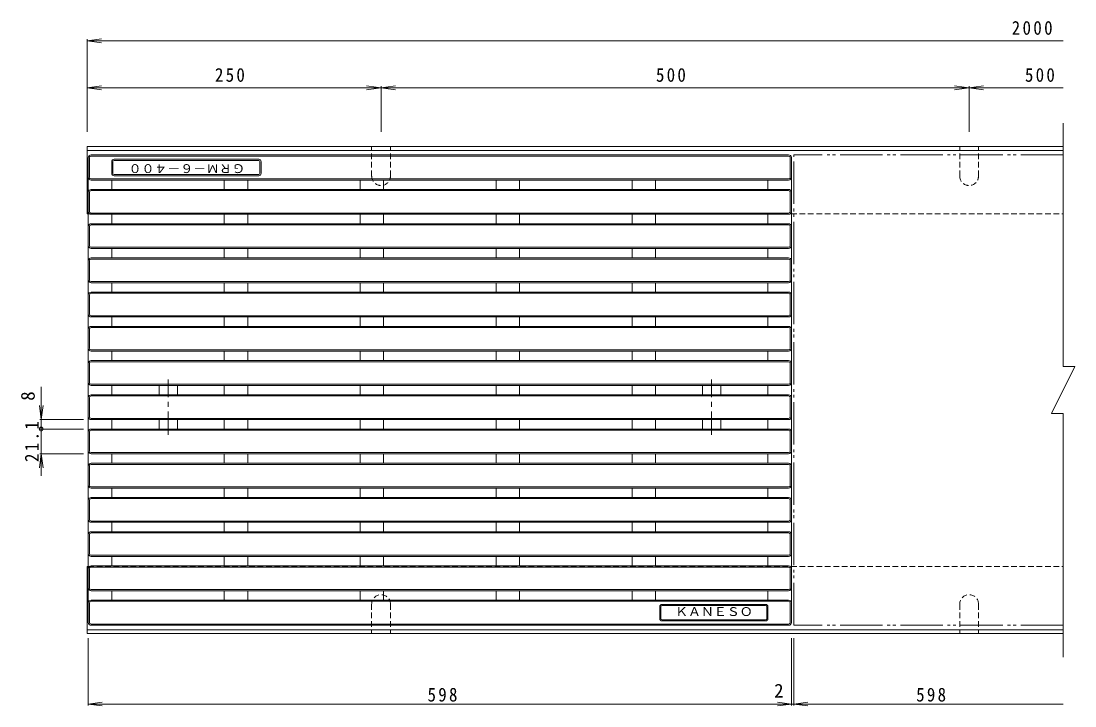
# Model space of a CAD drawing. Units: millimetres, scale not verified. Extents: x -762 to 740, y -549 to 505.
# Drawn here: x -762 to 134, y -125 to 457 of the extents above; entities that cross this region are included whole.
import ezdxf
from ezdxf.enums import TextEntityAlignment as Align

# ---------------------------------------------------------------- set-up
doc = ezdxf.new("R2010")
doc.units = ezdxf.units.MM
doc.header["$LTSCALE"] = 4
doc.header["$PDMODE"] = 32
doc.header["$PDSIZE"] = 3.2
for name, pattern in [('CHAIN1', [8, 5, -1, 1, -1]), ('DASHED1', [1.8, 1.2, -0.6]), ('DOUBLE_CHAIN2', [12.8, 9, -1, 0.6, -0.6, 0.6, -1])]:
    doc.linetypes.add(name, pattern=pattern)
for name, color, linetype, lineweight in [('0-0_0', 3, 'Continuous', 9), ('0-1', 2, 'Continuous', 9), ('0-4', 7, 'Continuous', 9), ('0-F', 7, 'Continuous', 9)]:
    doc.layers.add(name, color=color, linetype=linetype, lineweight=lineweight)
doc.styles.add('ＭＳ ゴシック', font='')
doc.styles.get('ＭＳ ゴシック').set_extended_font_data('MS Gothic')

msp = doc.modelspace()

# ---------------------------------------------------------------- linework, layer by layer
at = {"layer": '0-0_0'}
for p, q in [((-705.087, -54.078), (-705.087, 340.922)), ((-704.087, 324.522), (-704.087, 340.922)), ((-702.587, 343.422), (-109.587, 343.422)), ((-702.587, 342.422), (-109.587, 342.422)), ((-108.087, 324.522), (-108.087, 340.922)), ((-107.087, -54.078), (-107.087, 340.922)), ((-685.087, 327.722), (-685.087, 337.722)), ((-684.087, 327.722), (-684.087, 337.722)), ((-683.087, 339.722), (-560.087, 339.722)), ((-683.087, 338.722), (-560.087, 338.722)), ((-559.087, 327.722), (-559.087, 337.722)), ((-558.087, 327.722), (-558.087, 337.722)), ((-702.587, 323.022), (-109.587, 323.022)), ((-683.087, 326.722), (-560.087, 326.722)), ((-683.087, 325.722), (-560.087, 325.722)), ((-702.587, 322.022), (-109.587, 322.022)), ((-702.587, 314.022), (-109.587, 314.022)), ((-685.087, 314.022), (-685.087, 322.022)), ((-589.487, 314.022), (-589.487, 322.022)), ((-569.487, 314.022), (-569.487, 322.022)), ((-473.887, 314.022), (-473.887, 322.022)), ((-453.887, 314.022), (-453.887, 322.022)), ((-358.287, 314.022), (-358.287, 322.022)), ((-338.287, 314.022), (-338.287, 322.022)), ((-242.687, 314.022), (-242.687, 322.022)), ((-222.687, 314.022), (-222.687, 322.022)), ((-127.087, 314.022), (-127.087, 322.022)), ((-704.087, 295.422), (-704.087, 311.522)), ((-702.587, 313.022), (-109.587, 313.022)), ((-108.087, 295.422), (-108.087, 311.522)), ((-702.587, 293.922), (-109.587, 293.922)), ((-702.587, 292.922), (-109.587, 292.922)), ((-685.087, 284.922), (-685.087, 292.922)), ((-589.487, 284.922), (-589.487, 292.922)), ((-569.487, 284.922), (-569.487, 292.922)), ((-473.887, 284.922), (-473.887, 292.922)), ((-453.887, 284.922), (-453.887, 292.922)), ((-358.287, 284.922), (-358.287, 292.922)), ((-338.287, 284.922), (-338.287, 292.922)), ((-242.687, 284.922), (-242.687, 292.922)), ((-222.687, 284.922), (-222.687, 292.922)), ((-127.087, 284.922), (-127.087, 292.922)), ((-704.087, 266.322), (-704.087, 282.422)), ((-702.587, 284.922), (-109.587, 284.922)), ((-702.587, 283.922), (-109.587, 283.922)), ((-108.087, 266.322), (-108.087, 282.422)), ((-702.587, 264.822), (-109.587, 264.822)), ((-702.587, 263.822), (-109.587, 263.822)), ((-685.087, 255.822), (-685.087, 263.822)), ((-589.487, 255.822), (-589.487, 263.822)), ((-569.487, 255.822), (-569.487, 263.822)), ((-473.887, 255.822), (-473.887, 263.822)), ((-453.887, 255.822), (-453.887, 263.822)), ((-358.287, 255.822), (-358.287, 263.822)), ((-338.287, 255.822), (-338.287, 263.822)), ((-242.687, 255.822), (-242.687, 263.822)), ((-222.687, 255.822), (-222.687, 263.822)), ((-127.087, 255.822), (-127.087, 263.822)), ((-704.087, 237.222), (-704.087, 253.322)), ((-702.587, 255.822), (-109.587, 255.822)), ((-702.587, 254.822), (-109.587, 254.822)), ((-108.087, 237.222), (-108.087, 253.322)), ((-702.587, 235.722), (-109.587, 235.722)), ((-702.587, 234.722), (-109.587, 234.722)), ((-685.087, 226.722), (-685.087, 234.722)), ((-589.487, 226.722), (-589.487, 234.722)), ((-569.487, 226.722), (-569.487, 234.722)), ((-473.887, 226.722), (-473.887, 234.722)), ((-453.887, 226.722), (-453.887, 234.722)), ((-358.287, 226.722), (-358.287, 234.722)), ((-338.287, 226.722), (-338.287, 234.722)), ((-242.687, 226.722), (-242.687, 234.722)), ((-222.687, 226.722), (-222.687, 234.722)), ((-127.087, 226.722), (-127.087, 234.722)), ((-704.087, 208.122), (-704.087, 224.222)), ((-702.587, 226.722), (-109.587, 226.722)), ((-702.587, 225.722), (-109.587, 225.722)), ((-108.087, 208.122), (-108.087, 224.222)), ((-702.587, 206.622), (-109.587, 206.622)), ((-702.587, 205.622), (-109.587, 205.622)), ((-702.587, 197.622), (-109.587, 197.622)), ((-685.087, 197.622), (-685.087, 205.622)), ((-589.487, 197.622), (-589.487, 205.622)), ((-569.487, 197.622), (-569.487, 205.622)), ((-473.887, 197.622), (-473.887, 205.622)), ((-453.887, 197.622), (-453.887, 205.622)), ((-358.287, 197.622), (-358.287, 205.622)), ((-338.287, 197.622), (-338.287, 205.622)), ((-242.687, 197.622), (-242.687, 205.622)), ((-222.687, 197.622), (-222.687, 205.622)), ((-127.087, 197.622), (-127.087, 205.622)), ((-704.087, 179.022), (-704.087, 195.122)), ((-702.587, 196.622), (-109.587, 196.622)), ((-108.087, 179.022), (-108.087, 195.122)), ((-702.587, 177.522), (-109.587, 177.522)), ((-702.587, 176.522), (-109.587, 176.522)), ((-685.087, 168.522), (-685.087, 176.522)), ((-589.487, 168.522), (-589.487, 176.522)), ((-569.487, 168.522), (-569.487, 176.522)), ((-473.887, 168.522), (-473.887, 176.522)), ((-453.887, 168.522), (-453.887, 176.522)), ((-358.287, 168.522), (-358.287, 176.522)), ((-338.287, 168.522), (-338.287, 176.522)), ((-242.687, 168.522), (-242.687, 176.522)), ((-222.687, 168.522), (-222.687, 176.522)), ((-127.087, 168.522), (-127.087, 176.522)), ((-704.087, 149.922), (-704.087, 166.022)), ((-702.587, 168.522), (-109.587, 168.522)), ((-702.587, 167.522), (-109.587, 167.522)), ((-108.087, 149.922), (-108.087, 166.022)), ((-702.587, 148.422), (-109.587, 148.422)), ((-702.587, 147.422), (-109.587, 147.422)), ((-685.087, 139.422), (-685.087, 147.422)), ((-644.887, 139.422), (-644.887, 147.422)), ((-629.287, 139.422), (-629.287, 147.422)), ((-589.487, 139.422), (-589.487, 147.422)), ((-569.487, 139.422), (-569.487, 147.422)), ((-473.887, 139.422), (-473.887, 147.422)), ((-453.887, 139.422), (-453.887, 147.422)), ((-358.287, 139.422), (-358.287, 147.422)), ((-338.287, 139.422), (-338.287, 147.422)), ((-242.687, 139.422), (-242.687, 147.422)), ((-222.687, 139.422), (-222.687, 147.422)), ((-182.887, 139.422), (-182.887, 147.422)), ((-167.287, 139.422), (-167.287, 147.422)), ((-127.087, 139.422), (-127.087, 147.422)), ((-704.087, 136.922), (-704.087, 120.822)), ((-702.587, 139.422), (-109.587, 139.422)), ((-702.587, 138.422), (-109.587, 138.422)), ((-108.087, 136.922), (-108.087, 120.822)), ((-702.587, 119.322), (-109.587, 119.322)), ((-702.587, 118.322), (-109.587, 118.322)), ((-685.087, 118.322), (-685.087, 110.322)), ((-644.887, 110.322), (-644.887, 118.322)), ((-629.287, 110.322), (-629.287, 118.322)), ((-589.487, 118.322), (-589.487, 110.322)), ((-569.487, 118.322), (-569.487, 110.322)), ((-473.887, 118.322), (-473.887, 110.322)), ((-453.887, 118.322), (-453.887, 110.322)), ((-358.287, 118.322), (-358.287, 110.322)), ((-338.287, 118.322), (-338.287, 110.322)), ((-242.687, 118.322), (-242.687, 110.322)), ((-222.687, 118.322), (-222.687, 110.322)), ((-182.887, 110.322), (-182.887, 118.322)), ((-167.287, 110.322), (-167.287, 118.322)), ((-127.087, 118.322), (-127.087, 110.322)), ((-704.087, 107.822), (-704.087, 91.722)), ((-702.587, 110.322), (-109.587, 110.322)), ((-702.587, 109.322), (-109.587, 109.322)), ((-108.087, 107.822), (-108.087, 91.722)), ((-702.587, 90.222), (-109.587, 90.222)), ((-702.587, 89.222), (-109.587, 89.222)), ((-702.587, 81.222), (-109.587, 81.222)), ((-685.087, 89.222), (-685.087, 81.222)), ((-589.487, 89.222), (-589.487, 81.222)), ((-569.487, 89.222), (-569.487, 81.222)), ((-473.887, 89.222), (-473.887, 81.222)), ((-453.887, 89.222), (-453.887, 81.222)), ((-358.287, 89.222), (-358.287, 81.222)), ((-338.287, 89.222), (-338.287, 81.222)), ((-242.687, 89.222), (-242.687, 81.222)), ((-222.687, 89.222), (-222.687, 81.222)), ((-127.087, 89.222), (-127.087, 81.222)), ((-704.087, 78.722), (-704.087, 62.622)), ((-702.587, 80.222), (-109.587, 80.222)), ((-108.087, 78.722), (-108.087, 62.622)), ((-702.587, 61.122), (-109.587, 61.122)), ((-702.587, 60.122), (-109.587, 60.122)), ((-685.087, 60.122), (-685.087, 52.122)), ((-589.487, 60.122), (-589.487, 52.122)), ((-569.487, 60.122), (-569.487, 52.122)), ((-473.887, 60.122), (-473.887, 52.122)), ((-453.887, 60.122), (-453.887, 52.122)), ((-358.287, 60.122), (-358.287, 52.122)), ((-338.287, 60.122), (-338.287, 52.122)), ((-242.687, 60.122), (-242.687, 52.122)), ((-222.687, 60.122), (-222.687, 52.122)), ((-127.087, 60.122), (-127.087, 52.122)), ((-704.087, 49.622), (-704.087, 33.521)), ((-702.587, 52.122), (-109.587, 52.122)), ((-702.587, 51.122), (-109.587, 51.122)), ((-108.087, 49.622), (-108.087, 33.521)), ((-702.587, 32.022), (-109.587, 32.022)), ((-702.587, 31.022), (-109.587, 31.022)), ((-685.087, 31.022), (-685.087, 23.022)), ((-589.487, 31.022), (-589.487, 23.022)), ((-569.487, 31.022), (-569.487, 23.022)), ((-473.887, 31.022), (-473.887, 23.022)), ((-453.887, 31.022), (-453.887, 23.022)), ((-358.287, 31.022), (-358.287, 23.022)), ((-338.287, 31.022), (-338.287, 23.022)), ((-242.687, 31.022), (-242.687, 23.022)), ((-222.687, 31.022), (-222.687, 23.022)), ((-127.087, 31.022), (-127.087, 23.022)), ((-704.087, 20.522), (-704.087, 4.422)), ((-702.587, 23.022), (-109.587, 23.022)), ((-702.587, 22.022), (-109.587, 22.022)), ((-108.087, 20.522), (-108.087, 4.422)), ((-702.587, 2.922), (-109.587, 2.922)), ((-702.587, 1.922), (-109.587, 1.922)), ((-685.087, 1.922), (-685.087, -6.078)), ((-589.487, 1.922), (-589.487, -6.078)), ((-569.487, 1.922), (-569.487, -6.078)), ((-473.887, 1.922), (-473.887, -6.078)), ((-453.887, 1.922), (-453.887, -6.078)), ((-358.287, 1.922), (-358.287, -6.078)), ((-338.287, 1.922), (-338.287, -6.078)), ((-242.687, 1.922), (-242.687, -6.078)), ((-222.687, 1.922), (-222.687, -6.078)), ((-127.087, 1.922), (-127.087, -6.078)), ((-704.087, -8.578), (-704.087, -24.678)), ((-702.587, -6.078), (-109.587, -6.078)), ((-702.587, -7.078), (-109.587, -7.078)), ((-108.087, -8.578), (-108.087, -24.678)), ((-702.587, -26.178), (-109.587, -26.178)), ((-702.587, -27.178), (-109.587, -27.178)), ((-702.587, -35.178), (-109.587, -35.178)), ((-685.087, -27.178), (-685.087, -35.178)), ((-589.487, -27.178), (-589.487, -35.178)), ((-569.487, -27.178), (-569.487, -35.178)), ((-473.887, -27.178), (-473.887, -35.178)), ((-453.887, -27.178), (-453.887, -35.178)), ((-358.287, -27.178), (-358.287, -35.178)), ((-338.287, -27.178), (-338.287, -35.178)), ((-242.687, -27.178), (-242.687, -35.178)), ((-222.687, -27.178), (-222.687, -35.178)), ((-127.087, -27.178), (-127.087, -35.178)), ((-704.087, -37.678), (-704.087, -54.078)), ((-702.587, -36.178), (-109.587, -36.178)), ((-219.087, -40.878), (-219.087, -50.878)), ((-218.087, -40.878), (-218.087, -50.878)), ((-129.087, -38.878), (-217.087, -38.878)), ((-129.087, -39.878), (-217.087, -39.878)), ((-128.087, -40.878), (-128.087, -50.878)), ((-127.087, -40.878), (-127.087, -50.878)), ((-108.087, -37.678), (-108.087, -54.078)), ((-129.087, -51.878), (-217.087, -51.878)), ((-129.087, -52.878), (-217.087, -52.878)), ((-702.587, -55.578), (-109.587, -55.578)), ((-702.587, -56.578), (-109.587, -56.578))]:
    msp.add_line(p, q, dxfattribs=at)
at = {"layer": '0-0_0', "linetype": 'DOUBLE_CHAIN2'}
for p, q in [((-105.087, -56.578), (-105.087, 343.422)), ((123.913, 343.422), (-105.087, 343.422)), ((123.913, -56.578), (-105.087, -56.578))]:
    msp.add_line(p, q, dxfattribs=at)
at = {"layer": '0-0_0', "linetype": 'CHAIN1'}
for p, q in [((-637.087, 105.322), (-637.087, 152.422)), ((-175.087, 105.322), (-175.087, 152.422))]:
    msp.add_line(p, q, dxfattribs=at)
at = {"layer": '0-0_0'}
for centre, radius, start, end in [((-702.587, 340.922), 2.5, 90, 180), ((-702.587, 340.922), 1.5, 90, 180), ((-109.587, 340.922), 2.5, 7.01646, 90), ((-109.587, 340.922), 1.5, 7.01646, 90), ((-683.087, 337.722), 2, 90, 180), ((-683.087, 337.722), 1, 90, 180), ((-560.087, 337.722), 2, 0, 90), ((-560.087, 337.722), 1, 0, 90), ((-702.587, 324.522), 2.5, 180, 270), ((-702.587, 324.522), 1.5, 180, 270), ((-683.087, 327.722), 2, 180, 270), ((-683.087, 327.722), 1, 180, 270), ((-560.087, 327.722), 1, 270, 0), ((-560.087, 327.722), 2, 270, 0), ((-109.587, 324.522), 1.5, 270, 0), ((-109.587, 324.522), 2.5, 270, 0), ((-702.587, 311.522), 2.5, 90, 180), ((-109.587, 311.522), 2.5, 7.01646, 90), ((-702.587, 311.522), 1.5, 90, 180), ((-109.587, 311.522), 1.5, 7.01646, 90), ((-702.587, 295.422), 2.5, 180, 270), ((-702.587, 295.422), 1.5, 180, 270), ((-109.587, 295.422), 1.5, 270, 0), ((-109.587, 295.422), 2.5, 270, 0), ((-702.587, 282.422), 2.5, 90, 180), ((-702.587, 282.422), 1.5, 90, 180), ((-109.587, 282.422), 2.5, 7.01646, 90), ((-109.587, 282.422), 1.5, 7.01646, 90), ((-702.587, 266.322), 2.5, 180, 270), ((-702.587, 266.322), 1.5, 180, 270), ((-109.587, 266.322), 1.5, 270, 0), ((-109.587, 266.322), 2.5, 270, 0), ((-702.587, 253.322), 2.5, 90, 180), ((-702.587, 253.322), 1.5, 90, 180), ((-109.587, 253.322), 2.5, 7.01646, 90), ((-109.587, 253.322), 1.5, 7.01646, 90), ((-702.587, 237.222), 2.5, 180, 270), ((-702.587, 237.222), 1.5, 180, 270), ((-109.587, 237.222), 1.5, 270, 0), ((-109.587, 237.222), 2.5, 270, 0), ((-702.587, 224.222), 2.5, 90, 180), ((-702.587, 224.222), 1.5, 90, 180), ((-109.587, 224.222), 2.5, 7.01646, 90), ((-109.587, 224.222), 1.5, 7.01646, 90), ((-702.587, 208.122), 2.5, 180, 270), ((-702.587, 208.122), 1.5, 180, 270), ((-109.587, 208.122), 1.5, 270, 0), ((-109.587, 208.122), 2.5, 270, 0), ((-702.587, 195.122), 2.5, 90, 180), ((-109.587, 195.122), 2.5, 7.01646, 90), ((-702.587, 195.122), 1.5, 90, 180), ((-109.587, 195.122), 1.5, 7.01646, 90), ((-702.587, 179.022), 2.5, 180, 270), ((-702.587, 179.022), 1.5, 180, 270), ((-109.587, 179.022), 1.5, 270, 0), ((-109.587, 179.022), 2.5, 270, 0), ((-702.587, 166.022), 2.5, 90, 180), ((-702.587, 166.022), 1.5, 90, 180), ((-109.587, 166.022), 2.5, 7.01646, 90), ((-109.587, 166.022), 1.5, 7.01646, 90), ((-702.587, 149.922), 2.5, 180, 270), ((-702.587, 149.922), 1.5, 180, 270), ((-109.587, 149.922), 1.5, 270, 0), ((-109.587, 149.922), 2.5, 270, 0), ((-702.587, 136.922), 2.5, 90, 180), ((-702.587, 136.922), 1.5, 90, 180), ((-109.587, 136.922), 2.5, 1.40329, 90), ((-109.587, 136.922), 1.5, 1.40329, 90), ((-702.587, 120.822), 2.5, 180, 270), ((-702.587, 120.822), 1.5, 180, 270), ((-109.587, 120.822), 1.5, 270, 0), ((-109.587, 120.822), 2.5, 270, 0), ((-702.587, 107.822), 2.5, 90, 180), ((-702.587, 107.822), 1.5, 90, 180), ((-109.587, 107.822), 2.5, 1.40329, 90), ((-109.587, 107.822), 1.5, 1.40329, 90), ((-702.587, 91.722), 2.5, 180, 270), ((-702.587, 91.722), 1.5, 180, 270), ((-109.587, 91.722), 1.5, 270, 0), ((-109.587, 91.722), 2.5, 270, 0), ((-702.587, 78.722), 2.5, 90, 180), ((-109.587, 78.722), 2.5, 1.40329, 90), ((-702.587, 78.722), 1.5, 90, 180), ((-109.587, 78.722), 1.5, 1.40329, 90), ((-702.587, 62.622), 2.5, 180, 270), ((-702.587, 62.622), 1.5, 180, 270), ((-109.587, 62.622), 1.5, 270, 0), ((-109.587, 62.622), 2.5, 270, 0), ((-702.587, 49.622), 2.5, 90, 180), ((-702.587, 49.622), 1.5, 90, 180), ((-109.587, 49.622), 2.5, 1.40329, 90), ((-109.587, 49.622), 1.5, 1.40329, 90), ((-702.587, 33.521), 2.5, 180, 270), ((-702.587, 33.521), 1.5, 180, 270), ((-109.587, 33.521), 1.5, 270, 0), ((-109.587, 33.521), 2.5, 270, 0), ((-702.587, 20.522), 2.5, 90, 180), ((-702.587, 20.522), 1.5, 90, 180), ((-109.587, 20.522), 2.5, 1.40329, 90), ((-109.587, 20.522), 1.5, 1.40329, 90), ((-702.587, 4.422), 2.5, 180, 270), ((-702.587, 4.422), 1.5, 180, 270), ((-109.587, 4.422), 1.5, 270, 0), ((-109.587, 4.422), 2.5, 270, 0), ((-702.587, -8.578), 2.5, 90, 180), ((-702.587, -8.578), 1.5, 90, 180), ((-109.587, -8.578), 2.5, 1.40329, 90), ((-109.587, -8.578), 1.5, 1.40329, 90), ((-702.587, -24.678), 2.5, 180, 270), ((-702.587, -24.678), 1.5, 180, 270), ((-109.587, -24.678), 1.5, 270, 0), ((-109.587, -24.678), 2.5, 270, 0), ((-702.587, -37.678), 2.5, 90, 180), ((-109.587, -37.678), 2.5, 1.40329, 90), ((-702.587, -37.678), 1.5, 90, 180), ((-217.087, -40.878), 2, 90, 180), ((-217.087, -40.878), 1, 90, 180), ((-129.087, -40.878), 2, 7.01646, 89.99998), ((-129.087, -40.878), 1, 7.01646, 90), ((-109.587, -37.678), 1.5, 1.40329, 90), ((-217.087, -50.878), 2, 180, 270), ((-217.087, -50.878), 1, 180, 270), ((-129.087, -50.878), 2, 270, 0), ((-129.087, -50.878), 1, 270, 0), ((-702.587, -54.078), 2.5, 180, 270), ((-702.587, -54.078), 1.5, 180, 270), ((-109.587, -54.078), 1.5, 270, 0), ((-109.587, -54.078), 2.5, 270, 0)]:
    msp.add_arc(centre, radius, start, end, dxfattribs=at)
at = {"layer": '0-1'}
for p, q in [((123.913, 163.422), (123.913, 370.422)), ((-706.087, 293.422), (-706.087, 350.422)), ((-706.087, 350.422), (123.913, 350.422)), ((-706.087, 347.222), (123.913, 347.222)), ((-706.087, 293.422), (-705.087, 293.422)), ((123.913, -83.578), (123.913, 123.421)), ((-706.087, -60.378), (123.913, -60.378)), ((-706.087, -63.578), (123.913, -63.578))]:
    msp.add_line(p, q, dxfattribs=at)
at = {"layer": '0-1', "linetype": 'DASHED1'}
for p, q in [((-464.087, 325.422), (-464.087, 350.422)), ((-448.087, 325.422), (-448.087, 350.422)), ((35.913, 325.422), (35.913, 350.422)), ((51.913, 325.422), (51.913, 350.422)), ((-705.087, 293.422), (123.913, 293.422)), ((-705.087, -6.578), (123.913, -6.578)), ((-464.087, -38.579), (-464.087, -63.578)), ((-448.087, -38.579), (-448.087, -63.578)), ((35.913, -38.579), (35.913, -63.578)), ((51.913, -38.579), (51.913, -63.578))]:
    msp.add_line(p, q, dxfattribs=at)
at = {"layer": '0-1'}
for points in [[(123.913, 163.422), (133.913, 163.422), (113.913, 123.421), (123.913, 123.421)], [(-706.087, -63.578), (-706.087, -6.578), (-705.087, -6.578)]]:
    msp.add_lwpolyline(points, dxfattribs=at)
at = {"layer": '0-1', "linetype": 'DASHED1'}
for centre, start, end in [((-456.087, 325.422), 180, 0), ((43.913, 325.422), 180, 0), ((-456.087, -38.579), 0, 180), ((43.913, -38.579), 0, 180)]:
    msp.add_arc(centre, 8, start, end, dxfattribs=at)
at = {"layer": '0-4'}
for p, q in [((-706.087, 440.422), (-693.694, 442.053)), ((-706.087, 362.922), (-706.087, 441.922)), ((-706.087, 440.422), (123.913, 440.422)), ((-706.087, 440.422), (-693.694, 438.79)), ((-706.087, 400.422), (-693.694, 402.053)), ((-706.087, 400.422), (123.913, 400.422)), ((-706.087, 400.422), (-693.694, 398.79)), ((-443.694, 398.79), (-468.48, 402.053)), ((-443.694, 402.053), (-468.48, 398.79)), ((-456.087, 362.922), (-456.087, 401.922)), ((56.306, 398.79), (31.52, 402.053)), ((56.306, 402.053), (31.52, 398.79)), ((43.913, 362.922), (43.913, 401.922))]:
    msp.add_line(p, q, dxfattribs=at)
at = {"layer": '0-F'}
for p, q in [((-745.087, 70.424), (-745.087, 146.207)), ((-745.087, 118.322), (-746.653, 130.219)), ((-745.087, 118.322), (-743.521, 130.219)), ((-709.087, 118.322), (-746.287, 118.322)), ((-709.087, 110.322), (-746.287, 110.322)), ((-745.087, 89.222), (-746.653, 77.324)), ((-709.087, 89.222), (-746.287, 89.222)), ((-745.087, 89.222), (-743.521, 77.324)), ((-705.087, -67.578), (-705.087, -124.778)), ((-107.087, -67.578), (-107.087, -124.778)), ((-105.087, -67.578), (-105.087, -124.778)), ((-705.087, -123.578), (-693.189, -122.012)), ((-705.087, -123.578), (-107.087, -123.578)), ((-705.087, -123.578), (-693.189, -125.145)), ((-107.087, -123.578), (-118.984, -122.012)), ((-107.087, -123.578), (-118.984, -125.145)), ((-105.087, -123.578), (-107.087, -123.578)), ((-105.087, -123.578), (-93.189, -122.012)), ((-105.087, -123.578), (-93.189, -125.145)), ((-105.087, -123.578), (123.913, -123.578))]:
    msp.add_line(p, q, dxfattribs=at)
msp.add_point((-745.087, 110.322), dxfattribs=at)

# ---------------------------------------------------------------- texts
at = {"layer": '0-0_0', "color": 6, "style": 'ＭＳ ゴシック', "width": 1.1}
msp.add_text('ＧＲＭ－６－４００', height=7.331, rotation=180, dxfattribs=at).set_placement((-571.787, 337.721), align=Align.BOTTOM_LEFT)
msp.add_text('ＫＡＮＥＳＯ', height=7.331, dxfattribs=at).set_placement((-206.087, -50.878), align=Align.BOTTOM_LEFT)
at = {"layer": '0-4', "color": 2, "char_height": 11.73, "attachment_point": 7, "style": 'ＭＳ ゴシック'}
for s, insert in [('\\T1.28;\\W0.9;2000', (80.163, 445.422)), ('\\T1.27;\\W0.9;250', (-597.337, 405.422)), ('\\T1.27;\\W0.9;500', (-222.337, 405.422)), ('\\T1.27;\\W0.9;500', (91.413, 405.422))]:
    msp.add_mtext(s, dxfattribs=dict(at, insert=insert))
at = {"layer": '0-F', "color": 2, "style": 'ＭＳ ゴシック'}
msp.add_text('8', height=11.73, rotation=90, dxfattribs=at).set_placement((-747.087, 134.35), align=Align.BOTTOM_LEFT)
msp.add_text('2', height=11.73, dxfattribs=at).set_placement((-121.834, -121.578), align=Align.BOTTOM_LEFT)
at = {"layer": '0-F', "color": 2, "insert": (-747.087, 82.272), "char_height": 11.73, "attachment_point": 7, "rotation": 90, "style": 'ＭＳ ゴシック'}
msp.add_mtext('\\T1.28;\\W0.9;21.1', dxfattribs=at)
at = {"layer": '0-F', "color": 2, "char_height": 11.73, "attachment_point": 7, "style": 'ＭＳ ゴシック'}
for insert in [(-416.587, -121.578), (-1.087, -121.578)]:
    msp.add_mtext('\\T1.27;\\W0.9;598', dxfattribs=dict(at, insert=insert))

doc.saveas('drawing.dxf')
